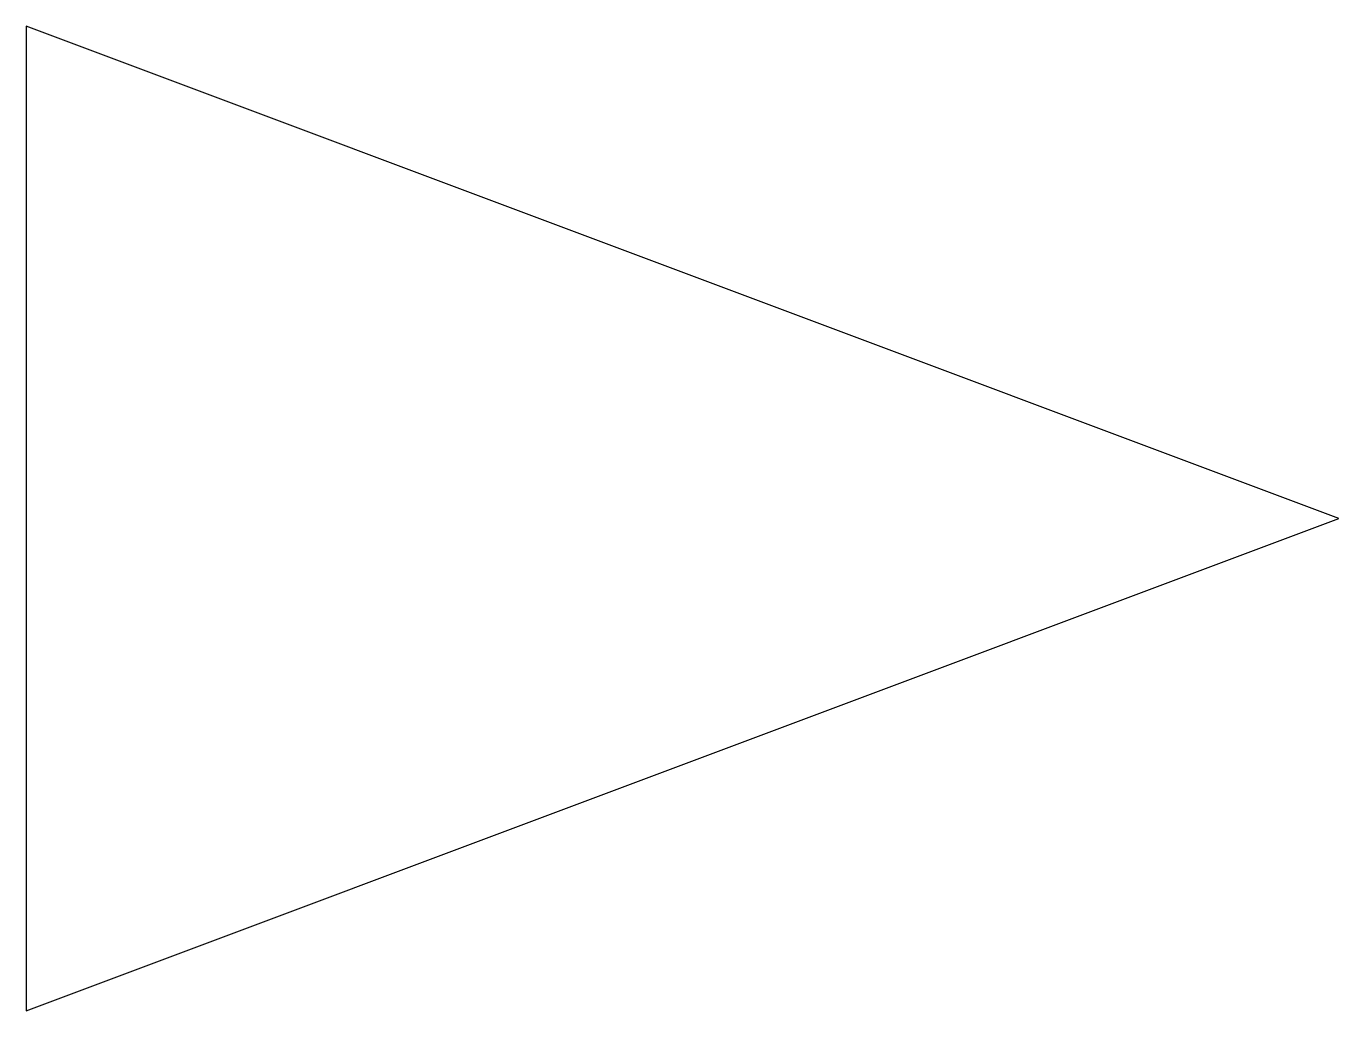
# Model space of a CAD drawing. Header units: millimetres. Extents: x -10116.872 to -10116.747, y 59.498 to 59.591.
import ezdxf

# ---------------------------------------------------------------- set-up
doc = ezdxf.new("R2010")
doc.units = ezdxf.units.MM
doc.header["$LTSCALE"] = 10
doc.layers.add('Tub_componentes', color=2, linetype='Continuous')

msp = doc.modelspace()

# ---------------------------------------------------------------- linework, layer by layer
at = {"layer": 'Tub_componentes'}
msp.add_lwpolyline([(-10116.74743, 59.54455), (-10116.87243, 59.59143), (-10116.87243, 59.49768)], close=True, dxfattribs=at)

doc.saveas('drawing.dxf')
